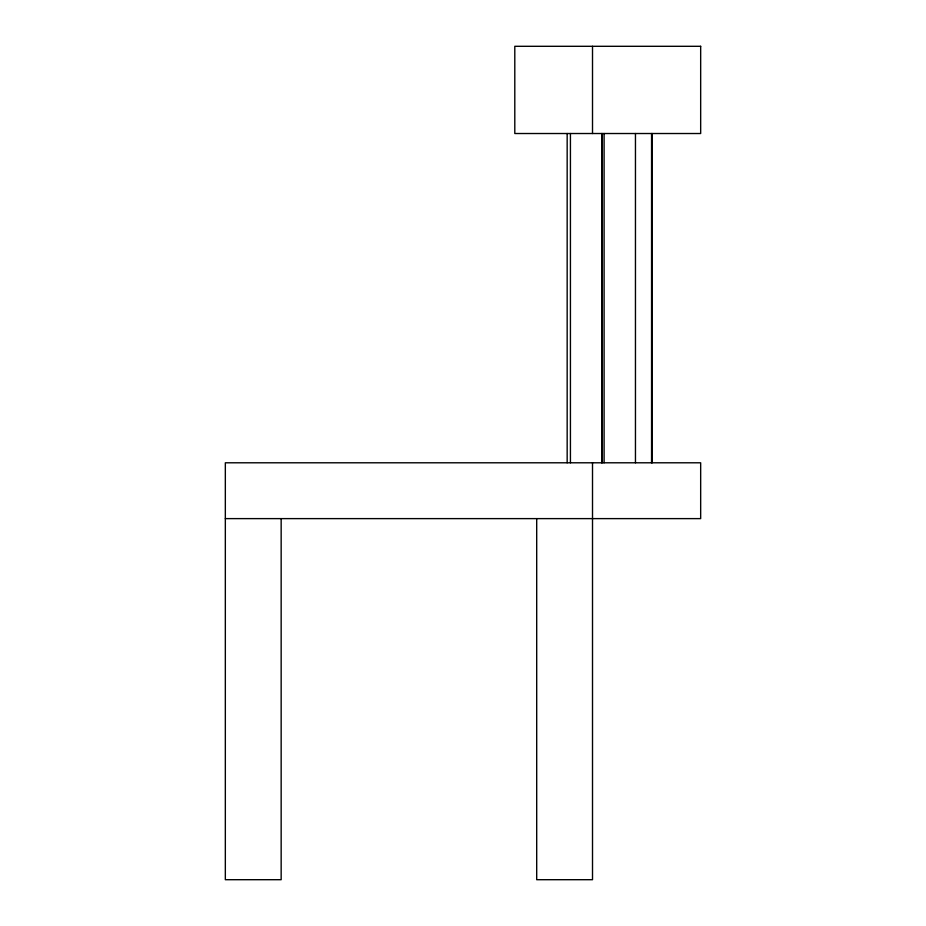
<?xml version="1.0" encoding="UTF-8"?>
<svg xmlns="http://www.w3.org/2000/svg" width="926" height="926" viewBox="0 0 926 926"><rect width="100%" height="100%" fill="white"/><g stroke="black" fill="none" stroke-linecap="round" stroke-linejoin="round"><path stroke-width="1.39" d="M225.331 518.618L700.669 518.618L700.669 462.792L225.331 462.792L225.331 879.7L281.157 879.7L281.157 518.618M652.228 133.518L652.228 462.792M651.568 133.518L651.568 462.792M635.456 133.518L635.456 462.792M604.099 133.518L604.099 462.792M602.074 133.518L602.074 462.792M601.819 133.518L601.819 462.792M592.513 46.3L592.513 133.518M592.513 462.792L592.513 879.7L536.698 879.7L536.698 518.618M570.428 133.518L570.428 462.792M567.163 133.518L567.163 462.792M700.669 46.3L514.798 46.3L514.798 133.518L700.669 133.518L700.669 46.3"/></g></svg>
